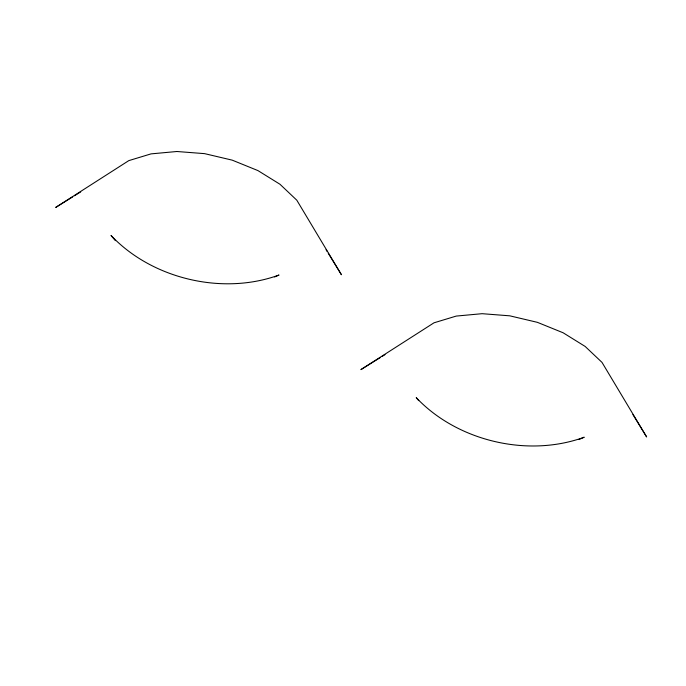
<?xml version="1.0" encoding="UTF-8"?>
<svg xmlns="http://www.w3.org/2000/svg" width="686" height="686" viewBox="0 0 686 686"><rect width="100%" height="100%" fill="white"/><g stroke="black" fill="none" stroke-linecap="round" stroke-linejoin="round"><path stroke-width="1.03" d="M72.673 196.891L55.695 207.429L128.814 160.618L151.049 153.878L176.894 151.503L204.582 153.638L232.22 160.147L257.936 170.591L279.965 184.251L296.806 200.201L341.439 274.752L328.268 253.288M74.457 195.776L80.708 191.891M380.541 357.415L360.896 369.617L434.006 322.806L456.25 316.075L482.095 313.691L509.775 315.826L537.412 322.343L563.129 332.779L585.158 346.447L602.008 362.397L646.632 436.948L632.921 414.584M382.334 356.3L385.009 354.636M274.572 276.973L279.022 275.026C222.796 295.597 152.129 279.013 111.021 235.444L115.402 240.666M578.881 439.546L584.215 437.214C527.988 457.785 457.322 441.201 416.222 397.631L418.726 400.615M326.073 249.704L327.171 251.496"/></g></svg>
